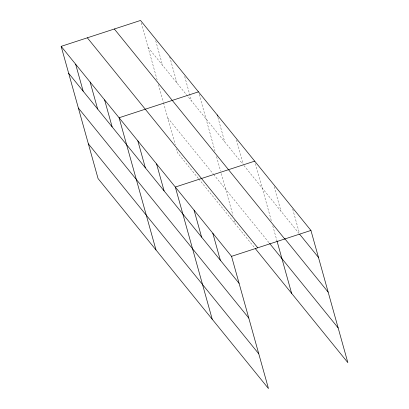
<?xml version="1.0" encoding="UTF-8"?>
<svg xmlns="http://www.w3.org/2000/svg" width="409" height="409" viewBox="0 0 409 409"><rect width="100%" height="100%" fill="white"/><g stroke="black" fill="none" stroke-linecap="round" stroke-linejoin="round"><path stroke-width="0.31" stroke-dasharray="2.04 1.53" d="M148.068 47.424L242.695 164.035M243.892 165.507L298.928 233.329M167.751 117.93L213.217 173.953M213.616 174.449L269.158 242.89M198.37 178.436L177.445 152.654L176.427 148.999M198.769 178.932L254.925 248.13M292.706 209.178L299.383 233.084M274.132 186.693L280.983 211.213M255.39 163.595L271.591 221.622M272.777 225.87L277.011 241.034M236.474 139.883L243.319 164.403M217.9 117.393L224.745 141.918M199.157 94.295L215.016 151.11M216.545 156.575L220.609 171.131M221.284 173.559L233.002 215.523M234.362 220.395L235.385 224.05M184.674 76.447L191.519 100.972M169.674 56.759L177.036 83.124M155.701 40.752L162.552 65.271M141.217 22.904L157.593 81.539M158.436 84.576L163.349 102.163M163.518 102.766L175.236 144.735"/><path stroke-width="0.61" d="M61.151 46.36L231.555 256.346L268.468 388.55L98.063 178.564L61.151 46.36L140.532 20.45L310.937 230.436L347.849 362.64L255.323 248.621M198.472 91.846L119.085 117.756L155.998 249.96M254.705 161.141L175.318 187.051L212.23 319.255M231.555 256.346L310.937 230.436M299.725 234.311L318.468 257.409M284.695 238.57L328.166 292.133M114.336 28.998L284.741 238.984M269.557 243.386L338.156 327.916M87.347 37.812L257.752 247.793M68.681 73.334L239.086 283.319M78.375 108.063L248.779 318.044M88.364 143.84L258.769 353.826M277.011 241.034L291.617 293.345M217.215 114.944L217.557 116.171M212.808 233.248L220.339 260.221M194.065 210.149L201.596 237.123M156.575 163.953L164.106 190.926M137.833 140.854L145.364 167.828M104.602 99.908L112.132 126.882M90.118 82.056L97.649 109.034M75.634 64.208L83.165 91.181"/></g></svg>
